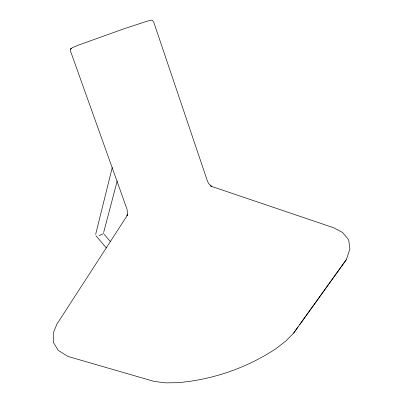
<?xml version="1.0" encoding="UTF-8"?>
<svg xmlns="http://www.w3.org/2000/svg" width="403" height="403" viewBox="0 0 403 403"><rect width="100%" height="100%" fill="white"/><g stroke="black" fill="none" stroke-linecap="round" stroke-linejoin="round"><path stroke-width="0.6" d="M95.657 234.39L112.251 167.552M103.626 232.612L117.197 181.007M70.495 49.151L70.55 51.211L126.985 209.137L127.59 213.192L127.111 215.872L127.504 214.411L126.366 216.829L56.959 324.052L53.246 332.994L53.342 342.318L58.249 350.414L68.011 356.469L154.344 381.48L165.829 382.85L177.476 382.709C212.588 379.807 247.094 367.904 276.418 348.353L285.551 341.276L293.616 333.115L346.303 259.693L349.925 248.953L348.776 240.626L347.87 238.762L342.419 232.365L333.644 227.75L212.608 186.75L210.215 185.561L211.52 186.433L208.648 183.546L207.429 181.073L153.714 22.074L152.48 20.427L151.367 20.15L146.929 21.253L123.902 28.825L78.645 45.045L72.283 47.69L70.495 49.151L71.276 48.214M293.616 333.115L298.089 326.853M299.701 324.611L346.303 259.693M103.657 233.589L99.067 235.69M110.487 241.679L104.236 234.4M106.362 248.006L95.99 235.765"/></g></svg>
